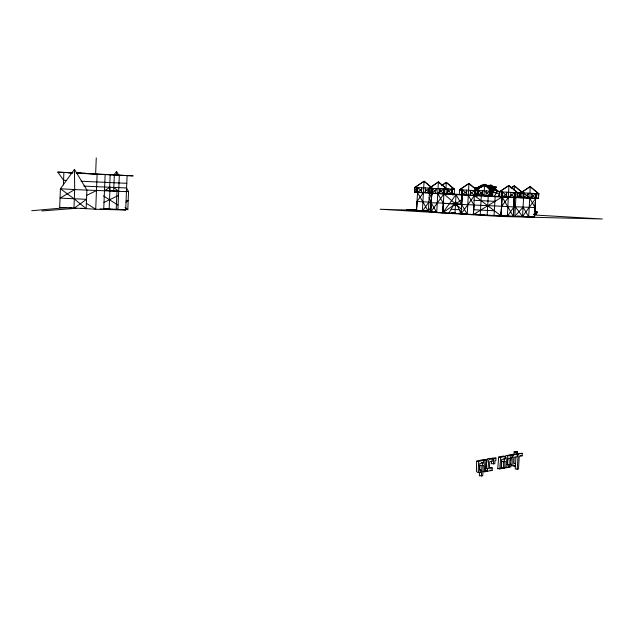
<?xml version="1.0" encoding="UTF-8"?>
<svg xmlns="http://www.w3.org/2000/svg" width="634" height="634" viewBox="0 0 634 634"><rect width="100%" height="100%" fill="white"/><g stroke="black" fill="none" stroke-linecap="round" stroke-linejoin="round"><path stroke-width="0.95" d="M535.793 193.544L538.805 193.711L535.667 193.528L535.667 198.204L538.535 198.355L538.805 193.711L530.167 186.61L520.807 192.768L523.771 192.934M480.342 186.142L478.424 187.672L475.92 187.545L474.501 188.615L475.92 187.545L478.504 187.379L480.318 186.142L480.295 187.474L475.904 187.545L474.47 188.607L478.472 188.813C478.004 186 481.824 185.817 483.782 185.318L480.295 186.142L480.223 186.761L480.318 186.142L483.211 185.16L481.008 186L481.04 187.513M521.124 192.815L530.167 186.61L529.881 197.943L520.546 197.388L520.831 192.696L516.853 192.49M478.496 193.362L477.03 193.6L477.505 193.528L477.125 192.799L477.489 193.528L477.085 193.798L478.187 193.861L478.131 195.003L492.61 195.748L492.824 191.222L484.558 184.32L476.396 189.78M482.07 186.856C481.983 184.819 484.344 184.478 483.227 186.119L483.385 185.611L483.314 186.016M479.272 188.853L479.32 186.713L481.071 186.808M502.714 215.877L528.677 216.82L529.762 197.919L523.652 192.918L523.613 197.586L538.535 198.355L535.524 198.173M477.632 187.537L477.545 190.042L477.085 190.152L477.22 187.616L475.12 187.878L475.048 188.639M520.451 192.649L520.189 197.182L522.186 197.293C516.155 200.106 521.742 185.128 519.682 197.523L516.773 197.388M514.253 190.501L514.325 185.825L511.273 187.838M517.606 192.736L517.407 197.475L514.499 197.325L514.531 192.57L517.677 192.744L508.928 185.516L499.457 191.793L499.243 196.516M475.151 188.647L475.12 187.878L475.128 189.162L477.6 189.281M499.457 191.793L508.928 185.516L507.359 216.281L501.145 215.917L473.986 195.248L477.323 195.47L477.64 190.462L492.864 191.23L484.558 184.32L476.483 189.804M502.342 191.944L500.987 215.806L473.329 214.466L473.915 204.948L468.312 195.351L462.131 194.979L461.631 204.481L467.266 214.308L473.384 214.569L474.652 190.557L477.592 190.731L468.922 183.488L459.555 189.78L459.317 194.551L462.162 194.67L466.981 191.381M477.743 191.294L477.473 190.034L478.139 190.105L478.155 191.722L477.545 190.042M417.83 187.513L416.459 210.868L430.486 211.677L430.985 202.405L429.131 197.586M479.328 186.713L479.304 187.426L479.304 186.713M514.111 199.496L515.886 197.594L514.824 216.257L523.066 207.183L528.677 216.82L534.573 217.074L535.936 193.56L529.762 197.919M534.771 210.409L535.175 202.111M484.558 184.32L484.019 195.637L489.836 195.914L489.995 191.056L489.852 195.605L489.995 191.056L492.864 191.23M478.187 193.861L478.551 193.37M475.754 194.828L475.801 195.391M475.92 187.545L476.705 187.957L476.776 187.466L476.808 187.965L476.713 189.748L475.857 189.709L475.936 187.553L480.287 187.775M510.037 195.922L514.768 192.593L513.405 216.543L507.359 216.281L513.952 206.938L514.285 197.602L513.817 206.082M59.683 207.421L60.404 188.75L74.455 169.373L86.906 190.026L86.169 208.641L59.683 207.421L63.463 207.508M63.408 184.93L63.891 172.424L71.983 172.797L68.726 172.622M74.455 169.373L74.677 189.598L73.948 208.356L86.533 199.338L60.048 198.093L74.677 189.598L126.451 191.634M475.674 190.358L475.421 194.876L478.234 194.995L478.313 190.469L478.131 195.003L482.751 191.848M95.607 174.516L96.265 157.921M103.722 209.45L105.133 174.572M109.508 191.048L110.165 174.802M109.167 208.879L110.054 187.014M113.684 191.191L114.342 174.984M116.973 191.08L116.228 209.339L118.162 209.386M117.916 209.775L119.327 175.214M80.827 208.293L95.718 209.268L125.698 209.957L127.109 175.563M124.922 209.545L127.814 209.608L128.559 191.484L126.554 188.132M473.852 205.036L501.534 206.232L501.145 215.917L502.413 191.959L506.756 195.835M469.929 193.909L474.715 190.58L474.454 195.312L474.652 190.557M431.683 193.378L431.477 197.998L431.77 193.338L462.59 194.971M445.781 193.727L443.887 193.647L444.157 188.956L442.833 212.747L430.676 212.121L432.039 188.338L431.524 197.935M468.922 183.488L477.592 190.731L459.555 189.78L468.922 183.488L467.266 214.308L461.092 213.84M463.723 213.991L473.384 214.569L473.915 204.948L461.631 204.481L462.146 195.018M494.14 190.224L494.219 188.639L496.953 191.325M447.192 192.332L451.788 189.154L451.543 193.679L451.788 189.154L454.523 189.273L454.269 193.822L446.637 193.441M460.918 189.851L459.555 189.78L462.416 189.946L462.17 194.686L462.432 189.954L466.854 193.75M415.104 210.195L406.608 210.036L416.34 210.464M407.9 209.83L406.608 210.036M412.568 209.965L417.204 210.234M423.369 192.451L414.644 191.999L414.89 187.387L424.075 181.245L431.104 187.085M417.513 192.118L414.644 191.999L414.89 187.387L429.638 188.132L424.939 191.373M414.802 191.967L414.953 189.209M414.945 210.25L416.649 210.536M416.617 192.102L416.855 187.49M413.677 210.456L417.124 210.092M417.093 187.466L416.855 192.054L414.644 191.999M421.341 192.356L421.586 187.735M425.327 192.562L425.572 187.941M434.853 190.858L431.952 188.353C434.203 195.367 426.206 194.876 429.242 188.195L438.427 181.95L446.986 189.09L446.685 193.814L428.853 192.91L429.107 188.211L438.427 181.95L446.978 189.098L443.047 188.884M429.543 189.978L428.386 211.479L417.576 210.837M430.866 193.021L431.12 188.322M431.271 188.29L431.025 192.958L428.988 192.863M431.231 197.745L429.376 193.061L417.434 192.459L428.386 211.479L431.54 205.543M431.421 199.765L430.676 212.121L443.848 193.996M435.701 193.275L435.954 188.575M439.766 193.489L440.02 188.781M443.681 193.307L443.879 189.677M444.648 193.719L444.973 188.987M447.604 193.505L447.85 188.972M452.311 193.735L452.573 189.17M454.99 213.373L456.012 194.614L461.592 204.338L443.38 203.308L461.52 204.211M461.362 194.662L461.592 189.883M462.416 189.946L461.108 213.943L474.43 195.644L514.483 197.649M466.291 194.923L466.553 190.176M470.396 195.137L470.658 190.39M475.167 195.296L475.429 190.588M475.286 195.367L475.579 190.327M475.722 195.232L475.73 194.82M480.295 187.474L481.063 187.157L478.892 187.046L479.304 187.426L477.164 187.981L476.784 187.466M459.309 194.535L477.323 195.47L477.513 190.422L479.359 190.509M511.273 197.166L478.115 195.32L478.313 190.469M478.448 188.044L478.488 187.379M476.419 196.35L478.115 195.32L478.385 190.485L484.035 195.32M480.255 214.799L481.301 195.946M482.03 185.699L481.04 186.008L482.387 186.071L482.45 185.405L482.3 186.063L481.008 186C484.17 185.453 479.233 186.063 482.466 186.079L482.395 185.397M482.109 195.232L482.355 190.707M483.821 185.382L483.211 185.16M489.519 186.087L484.661 184.954L485.375 184.985L485.446 186.245M485.478 185.469L485.478 184.993L484.844 185.397M486.024 195.43L486.278 190.905M487.506 187.569L487.53 187.109L488.315 187.149L489.234 187.656L489.004 188.583L488.045 188.536M487.792 186.348L487.839 185.588L485.375 184.985L484.519 185.421L486.809 185.247L485.39 185.873M488.386 186.206L488.434 185.39L487.451 185.445L487.387 186.055L485.493 185.976M488.489 186.697L489.218 185.611L491.239 185.199L494.694 187.933L494.171 189.336L488.822 189.067M487.174 215.132L488.228 196.294M486.983 187.545L489.218 185.611L491.009 186.824L492.024 187.799L491.398 189.201L491.826 190.422L493.696 190.517L493.165 191.761L492.293 191.722L493.91 187.894L492.975 186.919L490.581 185.152L488.006 186.665M489.472 186.261L489.511 185.675L488.434 185.39L486.967 186.134M493.426 188.805L489.9 185.287L489.194 186.039M490.581 185.152L490.55 185.714L491.849 185.794L488.085 186.673L488.521 186.103L489.931 186.768L496.47 187.101L494.338 188.853L489.004 188.583M490.47 195.589L490.724 191.088M491.239 185.199L491.207 185.762L493.117 186.61L498.712 191.817M490.668 195.66L490.922 191.135M492.475 195.708L492.689 191.191M479.566 472.021L479.352 475.801L482.736 475.817L483.322 465.435L479.938 465.411L479.676 470.135M494.084 215.465L495.146 196.635M480.699 470.016L479.986 470.008L479.542 469.128L479.803 463.486L483.568 462.804L483.71 460.236L478.678 461.425L478.226 470.824L478.749 472.116L480.556 472.592L480.699 470.016L479.344 469.834M481.38 476.079L481.967 465.681L483.322 465.435M482.577 465.721L482.743 462.772M508.928 185.516L517.677 192.744L499.679 191.833L499.362 196.548L502.144 196.675M499.679 191.833L499.41 196.564L501.209 196.595L501.47 191.888M484.273 471.886L485.01 460.387L487.11 459.626L486.96 462.186L486.151 462.337L485.62 471.633L482.926 471.704M485.39 471.022L485.533 468.463L488.069 468.637L488.751 459.745L492.808 458.596L492.666 461.148L489.789 461.671L489.408 468.383L492.238 467.852L492.095 470.404L487.411 471.292L485.39 471.022L487.269 470.666M486.048 468.368L486.436 461.497M501.486 196.675L501.748 191.944M487.411 471.292L487.554 468.732L488.069 468.637M491.588 460.894L491.429 463.716L494.805 463.731L494.972 460.728L495.82 460.577L495.962 458.033L492.087 458.097L491.699 459.016M506.455 196.944L506.724 192.205M493.442 463.985L493.831 458.628L495.962 458.033M510.56 197.15L510.83 192.411M497.753 468.684L498.673 457.098L503.317 456.084L505.322 456.353L505.179 458.873L501.605 459.523L501.082 468.708L497.753 468.684L499.077 468.431M513.691 207.96L513.405 216.543L502.207 197.031L506.764 193.719M513.857 205.139L514.285 197.602M515.03 197.301L515.299 192.593M499.758 468.954L500.686 457.368L505.322 456.353M515.394 197.38L515.664 192.649M501.343 468.003L501.716 461.465L503.024 461.227L505.029 461.489L504.656 468.027L501.343 468.003L504.656 468.027M517.17 197.428L517.439 192.712L517.407 197.475L508.452 197.031M503.341 468.272L503.721 461.734L505.029 461.489M504.26 461.79L504.505 458.937M519.547 196.255L519.753 192.617M521.053 192.799L520.863 197.451L523.51 197.562M504.601 467.607L505.932 467.789L506.954 457.582A4.422 2.068 -82.7 0 1 508.024 455.925L509.371 455.474L510.338 456.361L510.75 455.37L512.018 455.149L511.876 457.661L511.091 457.803L510.917 466.838L508.294 466.909M522.907 197.562L523.177 192.918M507.731 464.999L507.739 458.041M517.534 215.909L522.527 216.456L535.651 198.529L523.367 197.863L523.652 192.918M505.932 467.789L508.848 467.234L508.991 464.714L506.994 464.453M509.625 467.084L509.99 458.945L508.975 457.922L507.683 459.745L507.382 465.015L508.991 464.714M510.703 460.387L510.869 457.542M527.821 197.832L528.09 193.18M510.972 455.648L511.416 454.633L514.023 454.166L514.158 451.765L517.384 451.804L517.106 456.71L514.166 457.241L513.92 462.82L514.443 463.589L515.426 463.509L515.276 466.014L513.706 465.966L512.763 464.54L512.969 455.909L513.405 454.895L516.013 454.427L516.147 452.026L517.384 451.804M515.91 457.257L515.236 468.914L517.225 469.176L518.501 468.93L519.23 456.321L522.099 455.798L522.25 453.31L516.678 453.69M531.855 198.038L532.124 193.378M517.225 469.176L518.129 454.768L518.667 453.952L522.25 453.31M534.311 216.963L534.533 213.198M531.443 194.503L535.667 198.204L535.667 193.528M536.087 198.173L536.356 193.552M536.57 198.26L536.839 193.616M538.607 195.557L538.71 193.695M456.012 194.614L442.833 212.747L443.388 203.142L431.183 202.753L431.437 198.902L431.183 202.753L436.723 212.485L437.753 193.37L443.863 193.663L444.157 188.956M446.288 182.386L445.884 188.869L454.515 189.297L446.288 182.386L441.391 185.675L446.288 182.386L454.515 189.297M438.427 181.95L437.722 193.386L444.117 188.972L446.986 189.09L429.107 188.211M432.039 188.338L431.699 193.045L436.43 189.764M477.814 190.073L478.155 191.722L477.656 191.286L478.076 190.652L477.45 190.636M535.635 214.118L537.26 212.239L534.43 210.892M533.78 214.292L535.611 214.482L535.928 213.706M536.039 212.232L536.11 211.336M536.451 211.629L536.404 212.232L537.26 212.239L535.992 214.165L534.01 214.72M431.057 188.211L432.396 188.274L424.075 181.245L422.363 211.217L428.893 202.111L416.958 201.501L416.459 210.868L416.958 201.501L423.346 192.776L422.981 192.427M478.076 193.838L478.194 193.402L477.093 193.616L478.155 193.394M534.795 211.376L535.12 207.643L529.747 198.244M477.085 193.608L477.354 192.863M477.228 193.212L477.299 193.576M499.544 191.888L493.91 189.415L494.338 189.297L495.495 190.16L493.91 189.415L492.681 191.722L496.359 192.736L499.576 194.48L497.769 196.714M477.584 187.632L477.648 187.64M514.539 194.939L514.768 192.593M519.571 196.413L519.967 192.649L516.924 194.789L519.706 197.206M528.423 194.353L523.391 197.539L523.882 192.95L522.527 216.456L513.809 204.742M489.511 186.095L487.879 185.596L487.704 186.333L487.784 185.58L489.448 186.087M535.397 198.149L535.936 193.56M486.54 185.516L484.598 185.271M487.665 186.341L487.784 185.58M482.854 460.807L483.282 459.674L487.11 459.626M483.71 460.236L481.681 459.959L476.649 461.156L476.403 471.276L477.37 472.33L480.556 472.592M487.166 186.277L488.354 185.786C485.287 185.294 485.525 186.451 488.354 185.786L487.166 186.277L487.451 185.445L489.702 185.683M482.498 186.285L482.617 185.857M491.398 192.625L489.868 192.554L490.248 190.343M476.982 193.227L477.228 192.831M486.563 459.967C487.3 457.669 490.962 458.517 492.808 458.596M492.975 186.919L492.309 189.241L493.165 191.761M486.619 185.429L486.73 186.293M489.781 189.122L490.336 187.712L494.694 187.933L496.47 187.101L492.642 186.903M490.454 189.154L491.033 187.751L489.931 186.768L487.047 186.618L488.854 186.459M494.472 196.215L496.359 192.736L498.078 191.127M508.516 455.553L510.021 454.887L512.018 455.149M484.796 214.601L482.133 214.593M448.92 213.008L455.632 201.612L461.076 213.737L431.627 212.081L436.85 212.287L434.718 212.081M536.11 212.699L536.943 212.818L536.824 211.629L535.088 211.162M490.985 194.329L489.995 194.67L491.239 193.758L489.638 193.679L490.843 190.374L491.826 190.422M113.684 175.309L116.529 171.378L119.033 175.563M488.521 186.103L488.085 186.673L489.155 186.729M446.724 193.782L443.507 193.608L461.956 209.577M487.15 186.626L489.9 185.287M534.193 213.951L536.293 213.706L534.565 213.515M485.161 185.5L488.354 185.786L487.38 185.778M443.863 193.663L439.473 189.923M488.148 186.428L489.218 185.611M417.434 192.459L422.07 188.995M478.044 195.28L478.44 194.987L476.998 194.892M125.952 202.191L128.187 200.55L126.253 200.495M487.277 186.341L488.061 185.913L485.478 185.603M487.07 193.204L489.916 191.064M462.82 198.981L442.873 212.652L443.348 203.213L437.729 193.703M511.083 188.036L514.325 185.825L522.067 192.213M104.475 190.874L109.658 187.339M415.096 187.371L424.075 181.245M502.057 196.984L473.384 214.569M489.02 186.721L487.538 187.569L490.336 187.712L489.02 186.721L489.931 186.768M487.467 185.881L487.395 186.253M86.692 195.351L96.463 190.596M103.944 202.46L118.518 195.454M488.148 186.198L489.321 185.667L488.434 185.39M487.292 186.634L489.955 185.683M478.091 191.167L477.656 191.286L478.076 191.714L477.83 191.214M483.845 185.445L483.544 185.429M425.057 189.067L429.48 192.712M488.426 185.572L487.245 185.746L488.695 185.691M486.357 186.024L488.077 185.596L487.594 185.572M477.553 190.882L478.052 190.802M483.694 214.609L484.653 214.704M534.145 214.34L535.992 214.165L535.564 213.706L535.278 214.07L535.992 214.165M31.7 210.718L66.744 207.627M484.661 185.421L486.809 185.247M41.923 210.94L76.159 208.301M534.327 213.832L536.293 213.706L535.564 213.706L535.904 214.07M495.526 189.859L496.351 189.851L494.338 189.297M488.14 185.659L489.321 185.667M536.087 211.629L536.824 211.629M69.122 207.643L71.951 207.706M104.079 208.467L109.896 208.602M460.752 213.373L459.064 213.333L461.861 213.499M416.657 210.298L380.123 209.244L501.304 216.487L602.3 218.992L534.2 214.989M413.693 210.219L417.109 210.329M425.81 210.797L427.498 210.845M427.815 210.908L424.328 210.797M513.413 206.7L534.858 207.556M125.667 191.381L128.559 191.484M126.602 187.973L83.846 186.119M415.745 210.329L416.197 210.345M415.73 210.575L416.181 210.591M126.792 183.321L81.089 181.237M432.38 193.156L429.376 193.061L431.477 193.204L432.095 194.773M474.414 195.288L477.323 195.47M513.936 197.515L523.597 197.911M491.152 194.226L489.939 194.17L490.89 193.378L489.995 193.33M426.175 192.585L423.314 192.467L432.15 192.887M417.449 210.813L422.593 211.035M524.27 216.424L522.305 216.345L534.573 217.074M526.228 216.511L528.185 216.598M464.579 213.983L467.195 214.102M532.782 193.402L533.194 193.425M66.507 180.413L63.59 180.246L57.797 172.123L72.965 172.813M76.349 172.963L133.116 175.864L97.121 174.207L95.718 209.268L86.375 203.324M77.063 173.027L94.173 173.803M513.952 206.938L501.534 206.232M488.838 186.705L487.609 186.65M415.849 187.434L417.901 187.529L421.753 191.286M448.642 188.995L449.054 189.019M440.852 188.813L441.272 188.829M471.442 190.414L471.87 190.438M446.621 193.758L458.184 194.329M516.789 197.063L522.511 197.356M459.301 194.495L461.338 194.59M524.381 197.57L520.546 197.388L523.391 197.539M504.093 196.73L506.011 196.825M468.312 195.351L474.43 195.644M473.59 209.751L494.354 210.765M452.977 212.691L455.283 212.786M455.275 212.929L453.611 212.945L455.22 213.103M451.337 212.723L454.943 213.024M486.698 185.532L487.887 185.588L487.926 186.356M476.713 189.748L477.56 189.796M538.805 193.711L520.807 192.768M489.86 191.603L491.366 191.674M461.029 194.472L462.931 194.567M474.319 195.129L478.115 195.32M474.113 200.32L494.877 201.35M489.361 185.81L490.383 185.865M488.695 186.008L489.686 186.063M479.249 187.418L478.892 187.046L479.296 187.07M475.159 187.886L475.849 187.918M475.143 187.878L479.304 188.092M493.561 192.585L496.359 192.736M478.908 187.046L479.336 187.07M474.494 189.122L475.128 189.162M83.07 173.272L86.311 173.447M78.037 173.042L81.287 173.217M57.797 172.123L72.688 172.9M76.27 173.114L97.66 174.263M477.045 194.376L478.155 194.432M454.269 193.822L451.17 193.624L453.096 195.185M477.386 194.979L484.083 195.343L481.285 195.177M429.392 192.744L432.269 192.847M453.365 205.456L457.463 205.693M451.139 209.236L459.27 209.711M104.626 190.351L118.867 191.191M74.677 189.598L60.404 188.75L74.313 198.981L86.169 208.641M406.624 209.799L417.196 210.48M501.874 215.853L513.405 216.543M428.877 202.27L430.985 202.405M514.649 197.293L523.367 197.863M103.897 208.538L125.698 209.957M100.109 208.911L110.847 209.616M428.243 211.471L431.112 211.74M434.94 212.105L436.85 212.287M477.473 190.034L478.401 190.129M451.368 212.794L454.229 213.04M514.158 451.765L516.147 452.026M517.019 454.015L518.343 454.19M514.023 454.166L516.013 454.427M520.118 455.537L522.099 455.798M511.115 454.927L513.104 455.188M508.761 455.109L510.75 455.37M510.544 457.486L511.876 457.661M498.673 457.098L500.686 457.368M503.84 458.699L505.179 458.873M491.818 458.358L493.831 458.628M501.716 461.465L503.721 461.734M514.095 463.335L515.426 463.509M483.124 459.801L485.145 460.07M515.276 466.014L511.717 465.705L510.647 463.676M476.649 461.156L478.678 461.425M481.539 462.535L483.568 462.804M506.851 466.965L508.848 467.234M479.938 465.411L481.967 465.681M499.743 468.526L501.082 468.708M490.225 467.583L492.238 467.852M485.533 468.463L487.554 468.732M490.082 470.135L492.095 470.404M483.599 471.355L485.62 471.633M460.601 210.971L460.783 211.011A0.848 0.729 -87.6 0 1 461.235 211.463M534.613 211.582L537.26 212.239M483.195 185.477L481.8 184.946L482.046 186.301M485.113 185.516L484.653 185.334L486.175 185.968M494.171 189.336L496.644 190.66M535.817 211.756L536.515 212.152M103.421 195.922L117.979 205.099M113.835 187.498L118.661 191.365M125.025 207.27L127.814 209.608M514.325 185.825L520.974 191.492M447.311 190.065L451.543 193.679M530.167 186.61L538.401 193.663M470.056 191.539L474.454 195.312M485.684 191.999L489.852 195.605M511.614 194.812L514.499 197.325M508.048 197.008L508.436 197.364L501.684 206.312L500.987 215.806L500.48 212.889M508.088 455.648L507.374 455.212L506.027 455.664A4.422 2.076 -82.7 0 0 504.957 457.32M495.059 188.797L497.325 191.484M485.882 185.699L486.175 186.269M477.909 191.23L478.155 191.722L477.743 190.644M493.26 189.289L493.696 190.517M116.529 171.378L116.616 175.317M410.071 209.894L411.315 210.171L410.071 209.894M451.788 189.154L451.519 193.996L451.804 189.138M476.15 214.126L475.231 214.03L476.15 214.173"/></g></svg>
